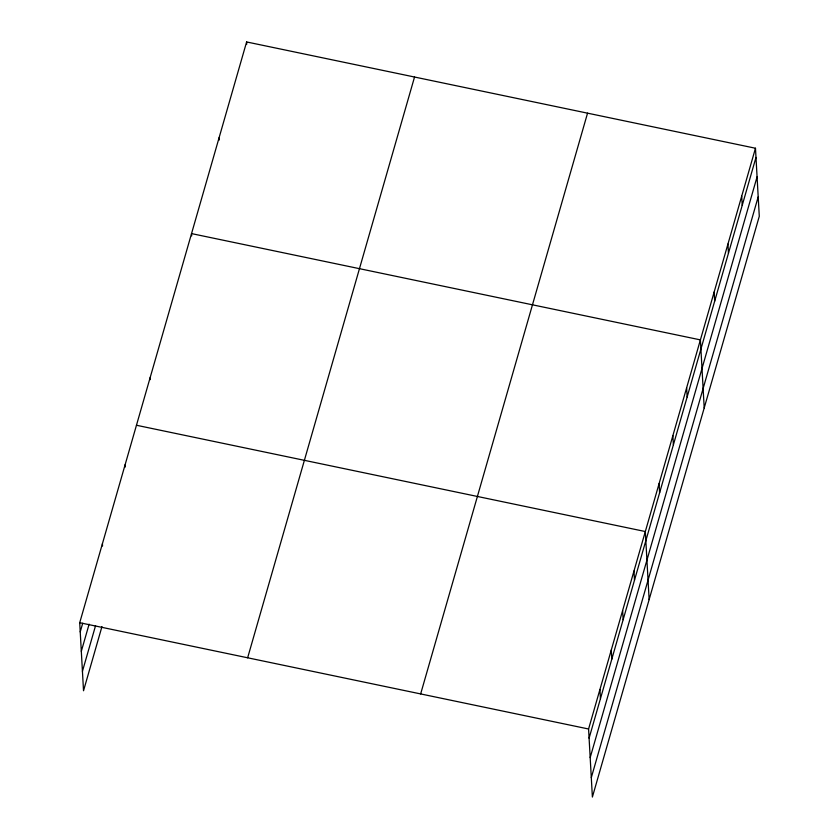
<?xml version="1.0" encoding="UTF-8"?>
<svg xmlns="http://www.w3.org/2000/svg" width="839" height="839" viewBox="0 0 839 839"><rect width="100%" height="100%" fill="white"/><g stroke="black" fill="none" stroke-linecap="round" stroke-linejoin="round"><path stroke-width="1.26" d="M101.959 626.586L83.522 690.759L79.715 622.716L246.614 41.95L755.478 148.241L759.285 216.284L592.386 797.05L588.579 728.997L755.478 148.241M80.229 631.882L82.715 623.241M81.32 651.305L89.123 624.164M82.432 671.326L95.562 625.663M247.641 657.786L414.539 77.031M420.654 693.926L587.552 113.16M589.093 738.173L755.991 157.407M590.184 757.596L757.082 176.84M591.306 777.617L758.194 196.861M136.463 425.258L645.327 531.538L649.134 599.591M79.715 622.716L588.579 728.997M741.707 196.158L742.221 205.324M727.937 244.065L728.451 253.231M714.167 291.982L714.681 301.149M704.204 407.943L700.408 339.889L191.533 233.599L191.67 235.895M686.638 387.807L687.151 396.973M672.868 435.714L673.381 444.88M659.097 483.631L659.611 492.797M633.98 571.034L634.494 580.2M622.632 610.53L623.146 619.696M611.285 650.015L611.799 659.181M599.937 689.511L600.441 698.677M246.614 41.95L246.739 44.247M219.073 137.774L219.199 140.071M150.233 377.34L150.359 379.627M125.116 464.743L125.242 467.04M102.41 543.724L102.547 546.021"/></g></svg>
